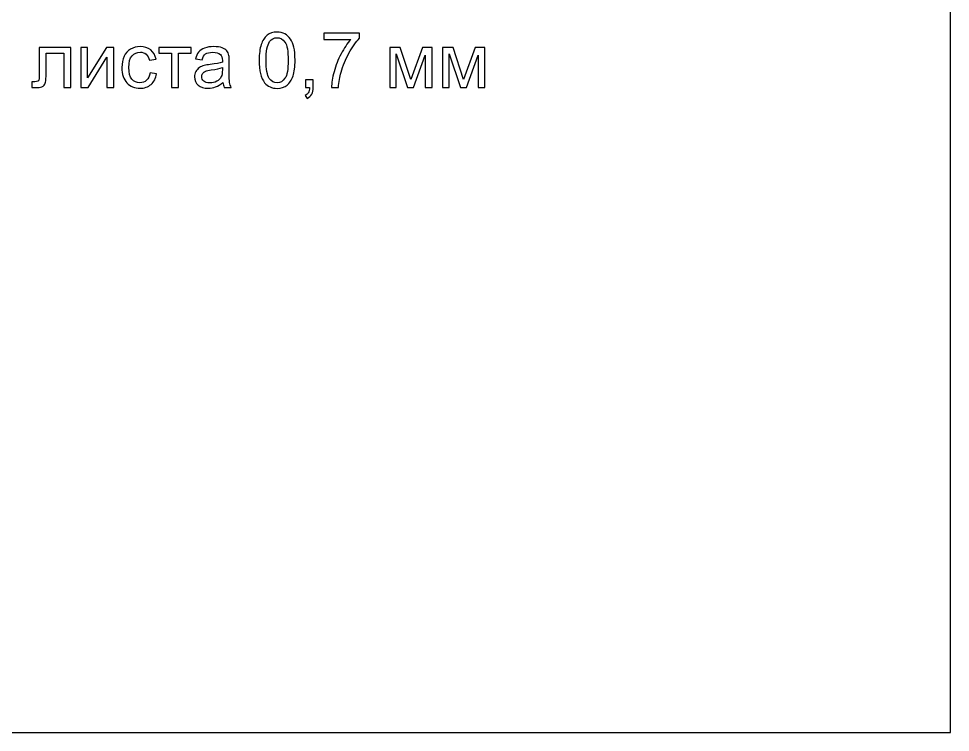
# Model space of a CAD drawing. Header units: centimetres. Extents: x -14.8 to 14.8, y -10.5 to 10.5.
# Drawn here: x 6.16 to 14.85, y -10.5 to -3.84 of the extents above; entities that cross this region are included whole.
import ezdxf

# ---------------------------------------------------------------- set-up
doc = ezdxf.new("R2010")
doc.units = ezdxf.units.CM
doc.header["$MEASUREMENT"] = 0
doc.layers.add('layer 1', color=7, linetype='Continuous')

msp = doc.modelspace()

# ---------------------------------------------------------------- linework, layer by layer
at = {"layer": 'layer 1', "color": 250}
msp.add_lwpolyline([(-14.85, -10.5), (14.85, -10.5), (14.85, 10.5), (-14.85, 10.5), (-14.85, -10.5)], close=True, dxfattribs=at)
for points, knots in [([(8.40072, -4.22686), (8.40072, -4.16615), (8.40694, -4.11706), (8.4194, -4.07994), (8.4194, -4.07994), (8.43197, -4.0427), (8.45053, -4.01408), (8.4752, -3.99408), (8.4752, -3.99408), (8.49974, -3.97409), (8.53076, -3.96415), (8.56812, -3.96415), (8.56812, -3.96415), (8.59566, -3.96415), (8.61985, -3.96966), (8.6408, -3.98079), (8.6408, -3.98079), (8.66164, -3.99193), (8.67888, -4.00797), (8.69229, -4.02893), (8.69229, -4.02893), (8.7057, -4.04976), (8.71624, -4.07527), (8.7239, -4.10532), (8.7239, -4.10532), (8.73169, -4.13538), (8.73552, -4.17597), (8.73552, -4.22686), (8.73552, -4.22686), (8.73552, -4.28721), (8.72929, -4.33607), (8.71696, -4.37319), (8.71696, -4.37319), (8.70462, -4.41043), (8.68606, -4.43905), (8.6614, -4.45917), (8.6614, -4.45917), (8.63685, -4.47928), (8.60572, -4.48934), (8.56812, -4.48934), (8.56812, -4.48934), (8.51866, -4.48934), (8.47975, -4.47174), (8.45149, -4.43641), (8.45149, -4.43641), (8.4176, -4.39331), (8.40072, -4.3235), (8.40072, -4.22686)], [0, 0, 0, 0, 0.0769231, 0.0769231, 0.0769231, 0.0769231, 0.1538462, 0.1538462, 0.1538462, 0.1538462, 0.2307692, 0.2307692, 0.2307692, 0.2307692, 0.3076923, 0.3076923, 0.3076923, 0.3076923, 0.3846154, 0.3846154, 0.3846154, 0.3846154, 0.4615385, 0.4615385, 0.4615385, 0.4615385, 0.5384615, 0.5384615, 0.5384615, 0.5384615, 0.6153846, 0.6153846, 0.6153846, 0.6153846, 0.6923077, 0.6923077, 0.6923077, 0.6923077, 0.7692308, 0.7692308, 0.7692308, 0.7692308, 0.8461538, 0.8461538, 0.8461538, 0.8461538, 1, 1, 1, 1]), ([(9.0035, -4.03312), (9.0035, -4.03312), (9.0035, -3.97277), (9.0035, -3.97277), (9.0035, -3.97277), (9.0035, -3.97277), (9.33614, -3.97277), (9.33614, -3.97277), (9.33614, -3.97277), (9.33614, -3.97277), (9.33614, -4.02162), (9.33614, -4.02162), (9.33614, -4.02162), (9.30345, -4.05647), (9.27088, -4.10281), (9.23879, -4.16065), (9.23879, -4.16065), (9.20658, -4.21848), (9.1818, -4.27799), (9.16419, -4.33918), (9.16419, -4.33918), (9.15162, -4.38217), (9.14348, -4.42947), (9.14001, -4.48072), (9.14001, -4.48072), (9.14001, -4.48072), (9.07534, -4.48072), (9.07534, -4.48072), (9.07534, -4.48072), (9.07606, -4.44025), (9.08397, -4.39127), (9.09917, -4.33391), (9.09917, -4.33391), (9.11438, -4.27644), (9.13605, -4.22112), (9.16443, -4.16783), (9.16443, -4.16783), (9.19281, -4.11454), (9.22299, -4.06964), (9.25496, -4.03312), (9.25496, -4.03312), (9.25496, -4.03312), (9.0035, -4.03312), (9.0035, -4.03312)], [0, 0, 0, 0, 0.0833333, 0.0833333, 0.0833333, 0.0833333, 0.1666667, 0.1666667, 0.1666667, 0.1666667, 0.25, 0.25, 0.25, 0.25, 0.3333333, 0.3333333, 0.3333333, 0.3333333, 0.4166667, 0.4166667, 0.4166667, 0.4166667, 0.5, 0.5, 0.5, 0.5, 0.5833333, 0.5833333, 0.5833333, 0.5833333, 0.6666667, 0.6666667, 0.6666667, 0.6666667, 0.75, 0.75, 0.75, 0.75, 0.8333333, 0.8333333, 0.8333333, 0.8333333, 1, 1, 1, 1]), ([(8.46538, -4.2271), (8.46538, -4.31176), (8.4752, -4.36804), (8.49495, -4.39582), (8.49495, -4.39582), (8.51471, -4.42372), (8.53914, -4.43761), (8.56812, -4.43761), (8.56812, -4.43761), (8.59709, -4.43761), (8.62152, -4.4236), (8.64128, -4.3957), (8.64128, -4.3957), (8.66104, -4.36768), (8.67086, -4.31152), (8.67086, -4.2271), (8.67086, -4.2271), (8.67086, -4.14245), (8.66104, -4.08617), (8.64128, -4.05839), (8.64128, -4.05839), (8.62164, -4.03049), (8.59697, -4.01659), (8.5674, -4.01659), (8.5674, -4.01659), (8.53842, -4.01659), (8.51519, -4.02893), (8.49783, -4.05348), (8.49783, -4.05348), (8.47615, -4.08473), (8.46538, -4.14268), (8.46538, -4.2271)], [0, 0, 0, 0, 0.1111111, 0.1111111, 0.1111111, 0.1111111, 0.2222222, 0.2222222, 0.2222222, 0.2222222, 0.3333333, 0.3333333, 0.3333333, 0.3333333, 0.4444444, 0.4444444, 0.4444444, 0.4444444, 0.5555556, 0.5555556, 0.5555556, 0.5555556, 0.6666667, 0.6666667, 0.6666667, 0.6666667, 0.7777778, 0.7777778, 0.7777778, 0.7777778, 1, 1, 1, 1]), ([(6.3488, -4.10784), (6.3488, -4.10784), (6.64265, -4.10784), (6.64265, -4.10784), (6.64265, -4.10784), (6.64265, -4.10784), (6.64265, -4.48036), (6.64265, -4.48036), (6.64265, -4.48036), (6.64265, -4.48036), (6.57943, -4.48036), (6.57943, -4.48036), (6.57943, -4.48036), (6.57943, -4.48036), (6.57943, -4.16029), (6.57943, -4.16029), (6.57943, -4.16029), (6.57943, -4.16029), (6.41203, -4.16029), (6.41203, -4.16029), (6.41203, -4.16029), (6.41203, -4.16029), (6.41203, -4.34577), (6.41203, -4.34577), (6.41203, -4.34577), (6.41203, -4.389), (6.41059, -4.4175), (6.40784, -4.43139), (6.40784, -4.43139), (6.40496, -4.44516), (6.3973, -4.45713), (6.38473, -4.46743), (6.38473, -4.46743), (6.37203, -4.47773), (6.35383, -4.48288), (6.33, -4.48288), (6.33, -4.48288), (6.31527, -4.48288), (6.29827, -4.48192), (6.27911, -4.48012), (6.27911, -4.48012), (6.27911, -4.48012), (6.27911, -4.42755), (6.27911, -4.42755), (6.27911, -4.42755), (6.27911, -4.42755), (6.30677, -4.42755), (6.30677, -4.42755), (6.30677, -4.42755), (6.31982, -4.42755), (6.32916, -4.42624), (6.33479, -4.42348), (6.33479, -4.42348), (6.34042, -4.42085), (6.34413, -4.41654), (6.34605, -4.41067), (6.34605, -4.41067), (6.34784, -4.4048), (6.3488, -4.38576), (6.3488, -4.35355), (6.3488, -4.35355), (6.3488, -4.35355), (6.3488, -4.10784), (6.3488, -4.10784)], [0, 0, 0, 0, 0.0588235, 0.0588235, 0.0588235, 0.0588235, 0.1176471, 0.1176471, 0.1176471, 0.1176471, 0.1764706, 0.1764706, 0.1764706, 0.1764706, 0.2352941, 0.2352941, 0.2352941, 0.2352941, 0.2941176, 0.2941176, 0.2941176, 0.2941176, 0.3529412, 0.3529412, 0.3529412, 0.3529412, 0.4117647, 0.4117647, 0.4117647, 0.4117647, 0.4705882, 0.4705882, 0.4705882, 0.4705882, 0.5294118, 0.5294118, 0.5294118, 0.5294118, 0.5882353, 0.5882353, 0.5882353, 0.5882353, 0.6470588, 0.6470588, 0.6470588, 0.6470588, 0.7058824, 0.7058824, 0.7058824, 0.7058824, 0.7647059, 0.7647059, 0.7647059, 0.7647059, 0.8235294, 0.8235294, 0.8235294, 0.8235294, 0.8823529, 0.8823529, 0.8823529, 0.8823529, 1, 1, 1, 1]), ([(6.73713, -4.10784), (6.73713, -4.10784), (6.80035, -4.10784), (6.80035, -4.10784), (6.80035, -4.10784), (6.80035, -4.10784), (6.80035, -4.39223), (6.80035, -4.39223), (6.80035, -4.39223), (6.80035, -4.39223), (6.97602, -4.10784), (6.97602, -4.10784), (6.97602, -4.10784), (6.97602, -4.10784), (7.04391, -4.10784), (7.04391, -4.10784), (7.04391, -4.10784), (7.04391, -4.10784), (7.04391, -4.48072), (7.04391, -4.48072), (7.04391, -4.48072), (7.04391, -4.48072), (6.98069, -4.48072), (6.98069, -4.48072), (6.98069, -4.48072), (6.98069, -4.48072), (6.98069, -4.19813), (6.98069, -4.19813), (6.98069, -4.19813), (6.98069, -4.19813), (6.80526, -4.48072), (6.80526, -4.48072), (6.80526, -4.48072), (6.80526, -4.48072), (6.73713, -4.48072), (6.73713, -4.48072), (6.73713, -4.48072), (6.73713, -4.48072), (6.73713, -4.10784), (6.73713, -4.10784)], [0, 0, 0, 0, 0.0909091, 0.0909091, 0.0909091, 0.0909091, 0.1818182, 0.1818182, 0.1818182, 0.1818182, 0.2727273, 0.2727273, 0.2727273, 0.2727273, 0.3636364, 0.3636364, 0.3636364, 0.3636364, 0.4545455, 0.4545455, 0.4545455, 0.4545455, 0.5454545, 0.5454545, 0.5454545, 0.5454545, 0.6363636, 0.6363636, 0.6363636, 0.6363636, 0.7272727, 0.7272727, 0.7272727, 0.7272727, 0.8181818, 0.8181818, 0.8181818, 0.8181818, 1, 1, 1, 1]), ([(7.38207, -4.34421), (7.38207, -4.34421), (7.44385, -4.35283), (7.44385, -4.35283), (7.44385, -4.35283), (7.43703, -4.39534), (7.41979, -4.42851), (7.39189, -4.45258), (7.39189, -4.45258), (7.36399, -4.47665), (7.32962, -4.48862), (7.28903, -4.48862), (7.28903, -4.48862), (7.23813, -4.48862), (7.19718, -4.47198), (7.16629, -4.43869), (7.16629, -4.43869), (7.13528, -4.4054), (7.11983, -4.35774), (7.11983, -4.29572), (7.11983, -4.29572), (7.11983, -4.25548), (7.12653, -4.2204), (7.13983, -4.19022), (7.13983, -4.19022), (7.15312, -4.16017), (7.17335, -4.13754), (7.20066, -4.12257), (7.20066, -4.12257), (7.22784, -4.10748), (7.25741, -4.09994), (7.2895, -4.09994), (7.2895, -4.09994), (7.32986, -4.09994), (7.36303, -4.11011), (7.38865, -4.13059), (7.38865, -4.13059), (7.4144, -4.15107), (7.43092, -4.18016), (7.43811, -4.21776), (7.43811, -4.21776), (7.43811, -4.21776), (7.37704, -4.2271), (7.37704, -4.2271), (7.37704, -4.2271), (7.37117, -4.20208), (7.36087, -4.18328), (7.3459, -4.17058), (7.3459, -4.17058), (7.33106, -4.15801), (7.31309, -4.15167), (7.29202, -4.15167), (7.29202, -4.15167), (7.26017, -4.15167), (7.2343, -4.16304), (7.21431, -4.18579), (7.21431, -4.18579), (7.19443, -4.20866), (7.18449, -4.24459), (7.18449, -4.29392), (7.18449, -4.29392), (7.18449, -4.34397), (7.19407, -4.38026), (7.21323, -4.40289), (7.21323, -4.40289), (7.23251, -4.42552), (7.25753, -4.43689), (7.28831, -4.43689), (7.28831, -4.43689), (7.31321, -4.43689), (7.33393, -4.42935), (7.35045, -4.41414), (7.35045, -4.41414), (7.3671, -4.39906), (7.37764, -4.37571), (7.38207, -4.34421)], [0, 0, 0, 0, 0.05, 0.05, 0.05, 0.05, 0.1, 0.1, 0.1, 0.1, 0.15, 0.15, 0.15, 0.15, 0.2, 0.2, 0.2, 0.2, 0.25, 0.25, 0.25, 0.25, 0.3, 0.3, 0.3, 0.3, 0.35, 0.35, 0.35, 0.35, 0.4, 0.4, 0.4, 0.4, 0.45, 0.45, 0.45, 0.45, 0.5, 0.5, 0.5, 0.5, 0.55, 0.55, 0.55, 0.55, 0.6, 0.6, 0.6, 0.6, 0.65, 0.65, 0.65, 0.65, 0.7, 0.7, 0.7, 0.7, 0.75, 0.75, 0.75, 0.75, 0.8, 0.8, 0.8, 0.8, 0.85, 0.85, 0.85, 0.85, 0.9, 0.9, 0.9, 0.9, 1, 1, 1, 1]), ([(7.46469, -4.10784), (7.46469, -4.10784), (7.76644, -4.10784), (7.76644, -4.10784), (7.76644, -4.10784), (7.76644, -4.10784), (7.76644, -4.16029), (7.76644, -4.16029), (7.76644, -4.16029), (7.76644, -4.16029), (7.64718, -4.16029), (7.64718, -4.16029), (7.64718, -4.16029), (7.64718, -4.16029), (7.64718, -4.48072), (7.64718, -4.48072), (7.64718, -4.48072), (7.64718, -4.48072), (7.58395, -4.48072), (7.58395, -4.48072), (7.58395, -4.48072), (7.58395, -4.48072), (7.58395, -4.16029), (7.58395, -4.16029), (7.58395, -4.16029), (7.58395, -4.16029), (7.46469, -4.16029), (7.46469, -4.16029), (7.46469, -4.16029), (7.46469, -4.16029), (7.46469, -4.10784), (7.46469, -4.10784)], [0, 0, 0, 0, 0.1111111, 0.1111111, 0.1111111, 0.1111111, 0.2222222, 0.2222222, 0.2222222, 0.2222222, 0.3333333, 0.3333333, 0.3333333, 0.3333333, 0.4444444, 0.4444444, 0.4444444, 0.4444444, 0.5555556, 0.5555556, 0.5555556, 0.5555556, 0.6666667, 0.6666667, 0.6666667, 0.6666667, 0.7777778, 0.7777778, 0.7777778, 0.7777778, 1, 1, 1, 1]), ([(8.06233, -4.43402), (8.03886, -4.45402), (8.01623, -4.46803), (7.99455, -4.47629), (7.99455, -4.47629), (7.97288, -4.48455), (7.94965, -4.48862), (7.92474, -4.48862), (7.92474, -4.48862), (7.88379, -4.48862), (7.8523, -4.47868), (7.83026, -4.45869), (7.83026, -4.45869), (7.80823, -4.43881), (7.79721, -4.4133), (7.79721, -4.38229), (7.79721, -4.38229), (7.79721, -4.36409), (7.80141, -4.34745), (7.80967, -4.33236), (7.80967, -4.33236), (7.81805, -4.31727), (7.82895, -4.3053), (7.84236, -4.2962), (7.84236, -4.2962), (7.85589, -4.2871), (7.87098, -4.28015), (7.88786, -4.27548), (7.88786, -4.27548), (7.90031, -4.27225), (7.91911, -4.26913), (7.94414, -4.26602), (7.94414, -4.26602), (7.99515, -4.26003), (8.03287, -4.25273), (8.05694, -4.24435), (8.05694, -4.24435), (8.05718, -4.23573), (8.0573, -4.23022), (8.0573, -4.22794), (8.0573, -4.22794), (8.0573, -4.20232), (8.05131, -4.18424), (8.03934, -4.1737), (8.03934, -4.1737), (8.02317, -4.15945), (7.9991, -4.15238), (7.96725, -4.15238), (7.96725, -4.15238), (7.93743, -4.15238), (7.9154, -4.15765), (7.90127, -4.16807), (7.90127, -4.16807), (7.88702, -4.17849), (7.8766, -4.19693), (7.86978, -4.22351), (7.86978, -4.22351), (7.86978, -4.22351), (7.80799, -4.21489), (7.80799, -4.21489), (7.80799, -4.21489), (7.81362, -4.18843), (7.82284, -4.16699), (7.83577, -4.15071), (7.83577, -4.15071), (7.8487, -4.13442), (7.86738, -4.12197), (7.89181, -4.11311), (7.89181, -4.11311), (7.91612, -4.10437), (7.9445, -4.09994), (7.97659, -4.09994), (7.97659, -4.09994), (8.00844, -4.09994), (8.03443, -4.10365), (8.05442, -4.11119), (8.05442, -4.11119), (8.0743, -4.11874), (8.08903, -4.12808), (8.09837, -4.13945), (8.09837, -4.13945), (8.10771, -4.15083), (8.11429, -4.1652), (8.11813, -4.18256), (8.11813, -4.18256), (8.12016, -4.19334), (8.12124, -4.21273), (8.12124, -4.24063), (8.12124, -4.24063), (8.12124, -4.24063), (8.12124, -4.32445), (8.12124, -4.32445), (8.12124, -4.32445), (8.12124, -4.38301), (8.12256, -4.42001), (8.12519, -4.4357), (8.12519, -4.4357), (8.12771, -4.45138), (8.13297, -4.46635), (8.14064, -4.48072), (8.14064, -4.48072), (8.14064, -4.48072), (8.07454, -4.48072), (8.07454, -4.48072), (8.07454, -4.48072), (8.06819, -4.46743), (8.06412, -4.45186), (8.06233, -4.43402)], [0, 0, 0, 0, 0.0357143, 0.0357143, 0.0357143, 0.0357143, 0.0714286, 0.0714286, 0.0714286, 0.0714286, 0.1071429, 0.1071429, 0.1071429, 0.1071429, 0.1428571, 0.1428571, 0.1428571, 0.1428571, 0.1785714, 0.1785714, 0.1785714, 0.1785714, 0.2142857, 0.2142857, 0.2142857, 0.2142857, 0.25, 0.25, 0.25, 0.25, 0.2857143, 0.2857143, 0.2857143, 0.2857143, 0.3214286, 0.3214286, 0.3214286, 0.3214286, 0.3571429, 0.3571429, 0.3571429, 0.3571429, 0.3928571, 0.3928571, 0.3928571, 0.3928571, 0.4285714, 0.4285714, 0.4285714, 0.4285714, 0.4642857, 0.4642857, 0.4642857, 0.4642857, 0.5, 0.5, 0.5, 0.5, 0.5357143, 0.5357143, 0.5357143, 0.5357143, 0.5714286, 0.5714286, 0.5714286, 0.5714286, 0.6071429, 0.6071429, 0.6071429, 0.6071429, 0.6428571, 0.6428571, 0.6428571, 0.6428571, 0.6785714, 0.6785714, 0.6785714, 0.6785714, 0.7142857, 0.7142857, 0.7142857, 0.7142857, 0.75, 0.75, 0.75, 0.75, 0.7857143, 0.7857143, 0.7857143, 0.7857143, 0.8214286, 0.8214286, 0.8214286, 0.8214286, 0.8571429, 0.8571429, 0.8571429, 0.8571429, 0.8928571, 0.8928571, 0.8928571, 0.8928571, 0.9285714, 0.9285714, 0.9285714, 0.9285714, 1, 1, 1, 1]), ([(9.61849, -4.10784), (9.61849, -4.10784), (9.71573, -4.10784), (9.71573, -4.10784), (9.71573, -4.10784), (9.71573, -4.10784), (9.81427, -4.40624), (9.81427, -4.40624), (9.81427, -4.40624), (9.81427, -4.40624), (9.92336, -4.10784), (9.92336, -4.10784), (9.92336, -4.10784), (9.92336, -4.10784), (10.01365, -4.10784), (10.01365, -4.10784), (10.01365, -4.10784), (10.01365, -4.10784), (10.01365, -4.48072), (10.01365, -4.48072), (10.01365, -4.48072), (10.01365, -4.48072), (9.95042, -4.48072), (9.95042, -4.48072), (9.95042, -4.48072), (9.95042, -4.48072), (9.95042, -4.18052), (9.95042, -4.18052), (9.95042, -4.18052), (9.95042, -4.18052), (9.84062, -4.48072), (9.84062, -4.48072), (9.84062, -4.48072), (9.84062, -4.48072), (9.7841, -4.48072), (9.7841, -4.48072), (9.7841, -4.48072), (9.7841, -4.48072), (9.68028, -4.16615), (9.68028, -4.16615), (9.68028, -4.16615), (9.68028, -4.16615), (9.68028, -4.48072), (9.68028, -4.48072), (9.68028, -4.48072), (9.68028, -4.48072), (9.61849, -4.48072), (9.61849, -4.48072), (9.61849, -4.48072), (9.61849, -4.48072), (9.61849, -4.10784), (9.61849, -4.10784)], [0, 0, 0, 0, 0.0714286, 0.0714286, 0.0714286, 0.0714286, 0.1428571, 0.1428571, 0.1428571, 0.1428571, 0.2142857, 0.2142857, 0.2142857, 0.2142857, 0.2857143, 0.2857143, 0.2857143, 0.2857143, 0.3571429, 0.3571429, 0.3571429, 0.3571429, 0.4285714, 0.4285714, 0.4285714, 0.4285714, 0.5, 0.5, 0.5, 0.5, 0.5714286, 0.5714286, 0.5714286, 0.5714286, 0.6428571, 0.6428571, 0.6428571, 0.6428571, 0.7142857, 0.7142857, 0.7142857, 0.7142857, 0.7857143, 0.7857143, 0.7857143, 0.7857143, 0.8571429, 0.8571429, 0.8571429, 0.8571429, 1, 1, 1, 1]), ([(10.11243, -4.10784), (10.11243, -4.10784), (10.20967, -4.10784), (10.20967, -4.10784), (10.20967, -4.10784), (10.20967, -4.10784), (10.30821, -4.40624), (10.30821, -4.40624), (10.30821, -4.40624), (10.30821, -4.40624), (10.4173, -4.10784), (10.4173, -4.10784), (10.4173, -4.10784), (10.4173, -4.10784), (10.50759, -4.10784), (10.50759, -4.10784), (10.50759, -4.10784), (10.50759, -4.10784), (10.50759, -4.48072), (10.50759, -4.48072), (10.50759, -4.48072), (10.50759, -4.48072), (10.44436, -4.48072), (10.44436, -4.48072), (10.44436, -4.48072), (10.44436, -4.48072), (10.44436, -4.18052), (10.44436, -4.18052), (10.44436, -4.18052), (10.44436, -4.18052), (10.33456, -4.48072), (10.33456, -4.48072), (10.33456, -4.48072), (10.33456, -4.48072), (10.27804, -4.48072), (10.27804, -4.48072), (10.27804, -4.48072), (10.27804, -4.48072), (10.17422, -4.16615), (10.17422, -4.16615), (10.17422, -4.16615), (10.17422, -4.16615), (10.17422, -4.48072), (10.17422, -4.48072), (10.17422, -4.48072), (10.17422, -4.48072), (10.11243, -4.48072), (10.11243, -4.48072), (10.11243, -4.48072), (10.11243, -4.48072), (10.11243, -4.10784), (10.11243, -4.10784)], [0, 0, 0, 0, 0.0714286, 0.0714286, 0.0714286, 0.0714286, 0.1428571, 0.1428571, 0.1428571, 0.1428571, 0.2142857, 0.2142857, 0.2142857, 0.2142857, 0.2857143, 0.2857143, 0.2857143, 0.2857143, 0.3571429, 0.3571429, 0.3571429, 0.3571429, 0.4285714, 0.4285714, 0.4285714, 0.4285714, 0.5, 0.5, 0.5, 0.5, 0.5714286, 0.5714286, 0.5714286, 0.5714286, 0.6428571, 0.6428571, 0.6428571, 0.6428571, 0.7142857, 0.7142857, 0.7142857, 0.7142857, 0.7857143, 0.7857143, 0.7857143, 0.7857143, 0.8571429, 0.8571429, 0.8571429, 0.8571429, 1, 1, 1, 1]), ([(8.0573, -4.29392), (8.03431, -4.30326), (7.99982, -4.31116), (7.95384, -4.31763), (7.95384, -4.31763), (7.92773, -4.32134), (7.90929, -4.32553), (7.89852, -4.3302), (7.89852, -4.3302), (7.88774, -4.33487), (7.87948, -4.3417), (7.87361, -4.35056), (7.87361, -4.35056), (7.86774, -4.35954), (7.86475, -4.36948), (7.86475, -4.38049), (7.86475, -4.38049), (7.86475, -4.39714), (7.8711, -4.41115), (7.88391, -4.42229), (7.88391, -4.42229), (7.89672, -4.43342), (7.9154, -4.43905), (7.93995, -4.43905), (7.93995, -4.43905), (7.96426, -4.43905), (7.98593, -4.43378), (8.00497, -4.42312), (8.00497, -4.42312), (8.02389, -4.41259), (8.0379, -4.3981), (8.04676, -4.37978), (8.04676, -4.37978), (8.05359, -4.36553), (8.05694, -4.34457), (8.05694, -4.31691), (8.05694, -4.31691), (8.05694, -4.31691), (8.0573, -4.29392), (8.0573, -4.29392)], [0, 0, 0, 0, 0.0909091, 0.0909091, 0.0909091, 0.0909091, 0.1818182, 0.1818182, 0.1818182, 0.1818182, 0.2727273, 0.2727273, 0.2727273, 0.2727273, 0.3636364, 0.3636364, 0.3636364, 0.3636364, 0.4545455, 0.4545455, 0.4545455, 0.4545455, 0.5454545, 0.5454545, 0.5454545, 0.5454545, 0.6363636, 0.6363636, 0.6363636, 0.6363636, 0.7272727, 0.7272727, 0.7272727, 0.7272727, 0.8181818, 0.8181818, 0.8181818, 0.8181818, 1, 1, 1, 1]), ([(8.83406, -4.48072), (8.83406, -4.48072), (8.83406, -4.40887), (8.83406, -4.40887), (8.83406, -4.40887), (8.83406, -4.40887), (8.90591, -4.40887), (8.90591, -4.40887), (8.90591, -4.40887), (8.90591, -4.40887), (8.90591, -4.48072), (8.90591, -4.48072), (8.90591, -4.48072), (8.90591, -4.50718), (8.90124, -4.52862), (8.89178, -4.5449), (8.89178, -4.5449), (8.88244, -4.56119), (8.86747, -4.57388), (8.847, -4.58274), (8.847, -4.58274), (8.847, -4.58274), (8.82975, -4.55544), (8.82975, -4.55544), (8.82975, -4.55544), (8.84316, -4.54957), (8.85298, -4.54095), (8.85921, -4.5297), (8.85921, -4.5297), (8.86556, -4.51832), (8.86915, -4.50203), (8.86987, -4.48072), (8.86987, -4.48072), (8.86987, -4.48072), (8.83406, -4.48072), (8.83406, -4.48072)], [0, 0, 0, 0, 0.1, 0.1, 0.1, 0.1, 0.2, 0.2, 0.2, 0.2, 0.3, 0.3, 0.3, 0.3, 0.4, 0.4, 0.4, 0.4, 0.5, 0.5, 0.5, 0.5, 0.6, 0.6, 0.6, 0.6, 0.7, 0.7, 0.7, 0.7, 0.8, 0.8, 0.8, 0.8, 1, 1, 1, 1])]:
    msp.add_open_spline(points, degree=3, knots=knots, dxfattribs=at)

doc.saveas('drawing.dxf')
